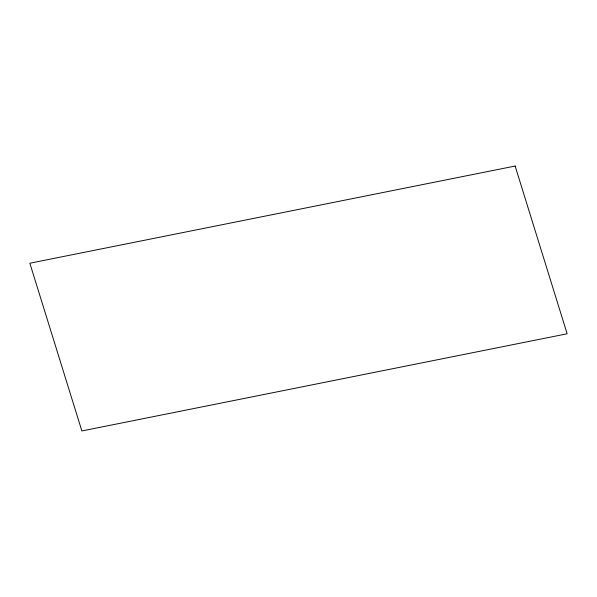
<?xml version="1.0" encoding="UTF-8"?>
<svg xmlns="http://www.w3.org/2000/svg" width="597" height="597" viewBox="0 0 597 597"><rect width="100%" height="100%" fill="white"/><g stroke="black" fill="none" stroke-linecap="round" stroke-linejoin="round"><path stroke-width="0.9" d="M515.129 166.048L29.85 263.217L81.871 430.952L567.15 333.783L515.129 166.048"/></g></svg>
